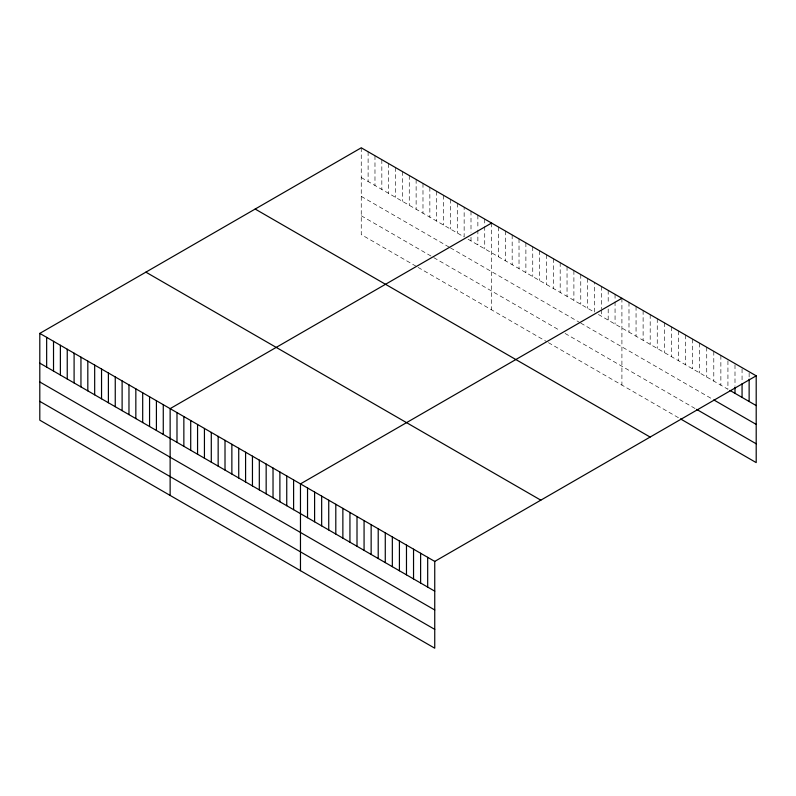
<?xml version="1.0" encoding="UTF-8"?>
<svg xmlns="http://www.w3.org/2000/svg" width="796" height="796" viewBox="0 0 796 796"><rect width="100%" height="100%" fill="white"/><g stroke="black" fill="none" stroke-linecap="round" stroke-linejoin="round"><path stroke-width="0.6" stroke-dasharray="3.98 2.98" d="M361.255 177.558L464.148 236.959L464.148 207.209M468.068 239.228L594.483 312.211L594.483 282.451M598.403 314.47L727.932 389.254L727.932 359.503M361.255 196.373L449.451 247.297M450.427 247.864L579.777 322.539M580.762 323.106L711.773 398.746M361.255 215.766L432.785 257.068M433.77 257.635L560.185 330.619M565.08 333.444L695.624 408.816M416.129 266.272L361.255 234.591L361.255 147.797M418.089 267.406L546.464 341.514M548.424 342.648L678.461 417.721M749.135 372.986L749.135 377.941M742.061 368.896L742.061 382.538M734.997 364.817L734.997 385.901M720.868 355.424L720.868 385.174M713.793 351.344L713.793 381.095M706.729 347.255L706.729 377.015M699.664 343.175L699.664 372.936M692.59 339.096L692.59 368.856M685.525 335.017L685.525 364.777M678.461 330.937L678.461 360.697M671.386 326.858L671.386 356.618M664.322 322.778L664.322 352.529M657.257 318.699L657.257 348.449M650.193 314.619L650.193 344.37M643.118 310.54L643.118 340.29M636.054 306.46L636.054 336.21M628.989 302.371L628.989 332.131M621.915 298.291L621.915 385.085M615.059 294.331L615.059 300.53M615.059 301.774L615.059 324.091M608.194 290.371L608.194 304.012M608.194 308.967L608.194 320.131M601.338 286.411L601.338 308.729M601.338 309.972L601.338 316.171M587.617 278.491L587.617 308.251M580.762 274.53L580.762 304.291M573.896 270.57L573.896 300.331M567.041 266.61L567.041 296.371M560.185 262.65L560.185 292.411M553.32 258.69L553.32 288.45M546.464 254.73L546.464 284.49M539.598 250.77L539.598 280.53M532.743 246.81L532.743 276.57M525.887 242.85L525.887 272.61M519.022 238.89L519.022 268.65M512.166 234.929L512.166 264.69M505.301 230.969L505.301 260.73M498.445 227.009L498.445 256.76M491.59 223.049L491.59 309.833M484.724 219.089L484.724 225.288M484.724 226.532L484.724 248.84M477.869 215.129L477.869 228.77M477.869 230.004L477.869 244.879M471.003 211.169L471.003 232.243M471.003 237.208L471.003 240.919M457.292 203.249L457.292 232.999M450.427 199.289L450.427 229.039M443.571 195.328L443.571 225.079M436.705 191.368L436.705 221.119M429.85 187.408L429.85 217.159M422.984 183.448L422.984 213.199M416.129 179.488L416.129 209.239M409.273 175.528L409.273 205.278M402.408 171.568L402.408 201.318M395.552 167.608L395.552 197.358M388.687 163.638L388.687 193.398M381.831 159.678L381.831 189.438M374.976 155.718L374.976 185.478M368.11 151.757L368.11 181.518"/><path stroke-width="1.19" d="M39.8 333.395L434.745 561.409L434.745 648.203L39.8 420.179L39.8 333.395L361.255 147.797L756.2 375.821L756.2 462.605L680.481 418.895M491.59 223.049L170.135 408.637L170.135 495.42M621.915 298.291L300.47 483.888L300.47 570.672M434.745 561.409L756.2 375.821M729.952 390.418L756.2 405.582M713.793 399.92L756.2 424.397M696.629 409.393L756.2 443.79M255.178 209.049L650.123 437.064M145.877 272.142L540.822 500.167M39.8 363.145L434.745 591.169M39.8 381.971L434.745 609.985M39.8 401.353L434.745 629.377M749.135 379.185L749.135 401.502M742.061 383.781L742.061 397.413M734.997 387.135L734.997 393.333M427.681 557.329L427.681 587.09M420.616 553.25L420.616 583.01M413.542 549.17L413.542 578.931M406.477 545.091L406.477 574.841M399.413 541.011L399.413 570.762M392.338 536.932L392.338 566.682M385.274 532.852L385.274 562.603M378.209 528.773L378.209 558.523M371.145 524.683L371.145 554.444M364.07 520.604L364.07 550.364M357.006 516.524L357.006 546.285M349.941 512.445L349.941 542.205M342.867 508.365L342.867 538.126M335.803 504.286L335.803 534.046M328.738 500.206L328.738 529.957M321.664 496.127L321.664 525.877M314.599 492.047L314.599 521.798M307.535 487.968L307.535 517.718M293.605 479.928L293.605 509.679M286.749 475.958L286.749 505.719M279.884 471.998L279.884 501.759M273.028 468.038L273.028 497.798M266.163 464.078L266.163 493.838M259.307 460.118L259.307 489.878M252.451 456.158L252.451 485.918M245.586 452.198L245.586 481.958M238.73 448.238L238.73 477.998M231.865 444.277L231.865 474.038M225.009 440.317L225.009 470.078M218.154 436.357L218.154 466.118M211.288 432.397L211.288 462.158M204.433 428.437L204.433 458.197M197.567 424.477L197.567 454.237M190.712 420.517L190.712 450.277M183.856 416.557L183.856 446.317M176.991 412.597L176.991 442.357M163.27 404.676L163.27 434.437M156.414 400.716L156.414 430.477M149.558 396.756L149.558 426.517M142.693 392.796L142.693 422.557M135.837 388.836L135.837 418.587M128.972 384.876L128.972 414.626M122.116 380.916L122.116 410.666M115.251 376.956L115.251 406.706M108.395 372.996L108.395 402.746M101.54 369.036L101.54 398.786M94.674 365.075L94.674 394.826M87.819 361.115L87.819 390.866M80.953 357.155L80.953 386.906M74.098 353.195L74.098 382.946M67.242 349.235L67.242 378.986M60.377 345.275L60.377 375.025M53.521 341.315L53.521 371.065M46.656 337.355L46.656 367.105"/></g></svg>
